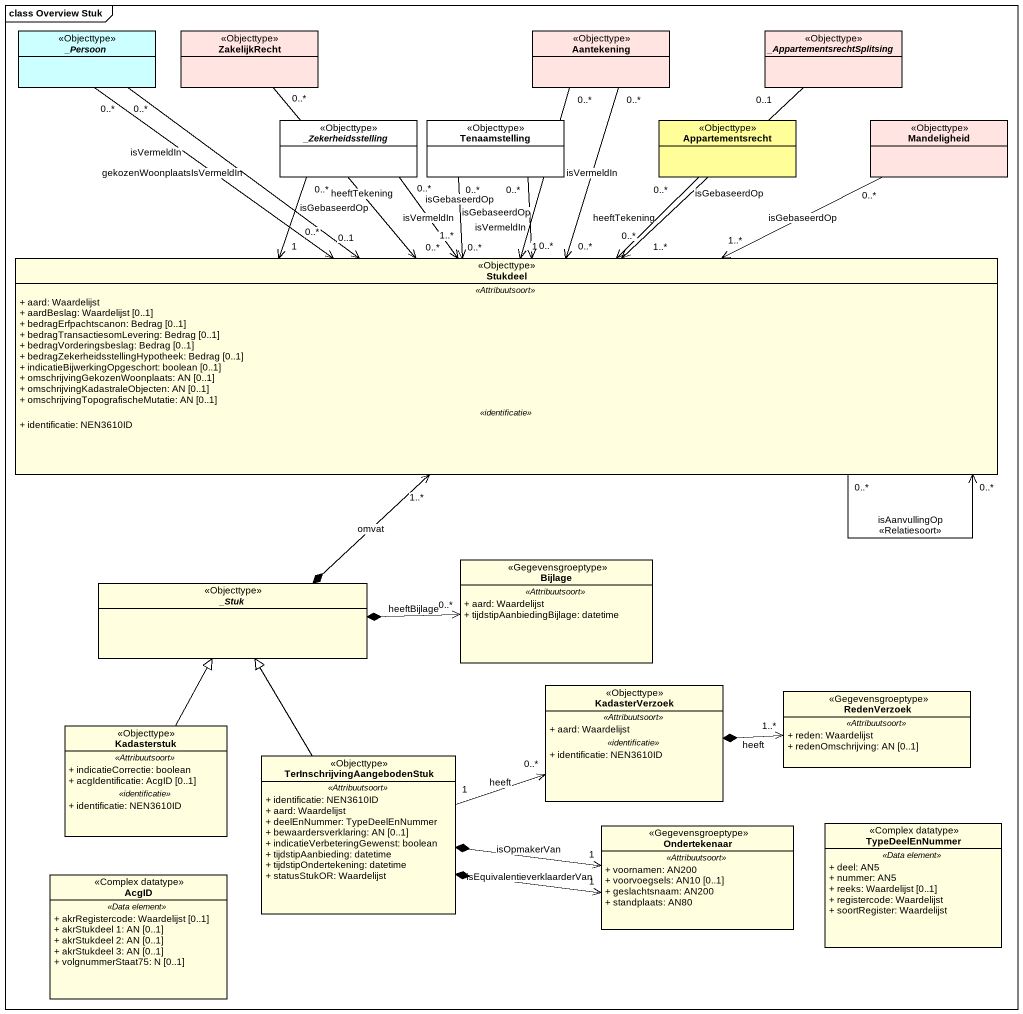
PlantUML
@startuml
mainframe class Overview Stuk
hide circle
hide empty members
skinparam classAttributeIconSize 0
abstract class "_Persoon" as Persoon <<Objecttype>> #CCFFFF
class ZakelijkRecht <<Objecttype>> #FFE4E1
class Aantekening <<Objecttype>> #FFE4E1
abstract class "_AppartementsrechtSplitsing" as AppartementsrechtSplitsing <<Objecttype>> #FFE4E1
abstract class "_Zekerheidsstelling" as Zekerheidsstelling <<Objecttype>>
class Tenaamstelling <<Objecttype>>
class Appartementsrecht <<Objecttype>> #FFFE99
class Mandeligheid <<Objecttype>> #FFE4E1
class Stukdeel <<Objecttype>> #FFFFE0 {
  .. <<Attribuutsoort>> ..
  + aard: Waardelijst
  + aardBeslag: Waardelijst [0..1]
  + bedragErfpachtscanon: Bedrag [0..1]
  + bedragTransactiesomLevering: Bedrag [0..1]
  + bedragVorderingsbeslag: Bedrag [0..1]
  + bedragZekerheidsstellingHypotheek: Bedrag [0..1]
  + indicatieBijwerkingOpgeschort: boolean [0..1]
  + omschrijvingGekozenWoonplaats: AN [0..1]
  + omschrijvingKadastraleObjecten: AN [0..1]
  + omschrijvingTopografischeMutatie: AN [0..1]
  .. <<identificatie>> ..
  + identificatie: NEN3610ID
}
abstract class "_Stuk" as Stuk <<Objecttype>> #FFFFE0
class Bijlage <<Gegevensgroeptype>> #FFFFE0 {
  .. <<Attribuutsoort>> ..
  + aard: Waardelijst
  + tijdstipAanbiedingBijlage: datetime
}
class KadasterVerzoek <<Objecttype>> #FFFFE0 {
  .. <<Attribuutsoort>> ..
  + aard: Waardelijst
  .. <<identificatie>> ..
  + identificatie: NEN3610ID
}
class RedenVerzoek <<Gegevensgroeptype>> #FFFFE0 {
  .. <<Attribuutsoort>> ..
  + reden: Waardelijst
  + redenOmschrijving: AN [0..1]
}
class Kadasterstuk <<Objecttype>> #FFFFE0 {
  .. <<Attribuutsoort>> ..
  + indicatieCorrectie: boolean
  + acgIdentificatie: AcgID [0..1]
  .. <<identificatie>> ..
  + identificatie: NEN3610ID
}
class "TerInschrijvingAangebodenStuk" as TerInschrijvingAangebodenStu <<Objecttype>> #FFFFE0 {
  .. <<Attribuutsoort>> ..
  + identificatie: NEN3610ID
  + aard: Waardelijst
  + deelEnNummer: TypeDeelEnNummer
  + bewaardersverklaring: AN [0..1]
  + indicatieVerbeteringGewenst: boolean
  + tijdstipAanbieding: datetime
  + tijdstipOndertekening: datetime
  + statusStukOR: Waardelijst
}
class Ondertekenaar <<Gegevensgroeptype>> #FFFFE0 {
  .. <<Attribuutsoort>> ..
  + voornamen: AN200
  + voorvoegsels: AN10 [0..1]
  + geslachtsnaam: AN200
  + standplaats: AN80
}
class TypeDeelEnNummer <<Complex datatype>> #FFFFE0 {
  .. <<Data element>> ..
  + deel: AN5
  + nummer: AN5
  + reeks: Waardelijst [0..1]
  + registercode: Waardelijst
  + soortRegister: Waardelijst
}
class AcgID <<Complex datatype>> #FFFFE0 {
  .. <<Data element>> ..
  + akrRegistercode: Waardelijst [0..1]
  + akrStukdeel 1: AN [0..1]
  + akrStukdeel 2: AN [0..1]
  + akrStukdeel 3: AN [0..1]
  + volgnummerStaat75: N [0..1]
}
Persoon "0..*" --> "0..1" Stukdeel : gekozenWoonplaatsIsVermeldIn
Persoon "0..*" --> "0..*" Stukdeel : isVermeldIn
ZakelijkRecht "0..*" --> "0..*" Stukdeel : heeftTekening
Aantekening "0..*" --> "1" Stukdeel : isGebaseerdOp
Aantekening "0..*" --> "0..*" Stukdeel : isVermeldIn
AppartementsrechtSplitsing "0..1" --> "1..*" Stukdeel : isGebaseerdOp
Zekerheidsstelling "0..*" --> "1" Stukdeel : isGebaseerdOp
Zekerheidsstelling "0..*" --> "0..*" Stukdeel : isVermeldIn
Tenaamstelling "0..*" --> "0..*" Stukdeel : isVermeldIn
Tenaamstelling "0..*" --> "1..*" Stukdeel : isGebaseerdOp
Appartementsrecht "0..*" --> "0..*" Stukdeel : heeftTekening
Mandeligheid "0..*" -left-> "1..*" Stukdeel : isGebaseerdOp
Stukdeel "0..*" --> "0..*" Stukdeel : isAanvullingOp\n<<Relatiesoort>>
Stuk *-up-> "1..*" Stukdeel : omvat
Stuk *-right-> "0..*" Bijlage : heeftBijlage
KadasterVerzoek *-right-> "1..*" RedenVerzoek : heeft
Kadasterstuk -up-|> Stuk
TerInschrijvingAangebodenStu -up-|> Stuk
TerInschrijvingAangebodenStu "1" -right-> "0..*" KadasterVerzoek : heeft
TerInschrijvingAangebodenStu *-right-> "1" Ondertekenaar : isOpmakerVan
TerInschrijvingAangebodenStu *-right-> "1" Ondertekenaar : isEquivalentieverklaarderVan
@enduml
